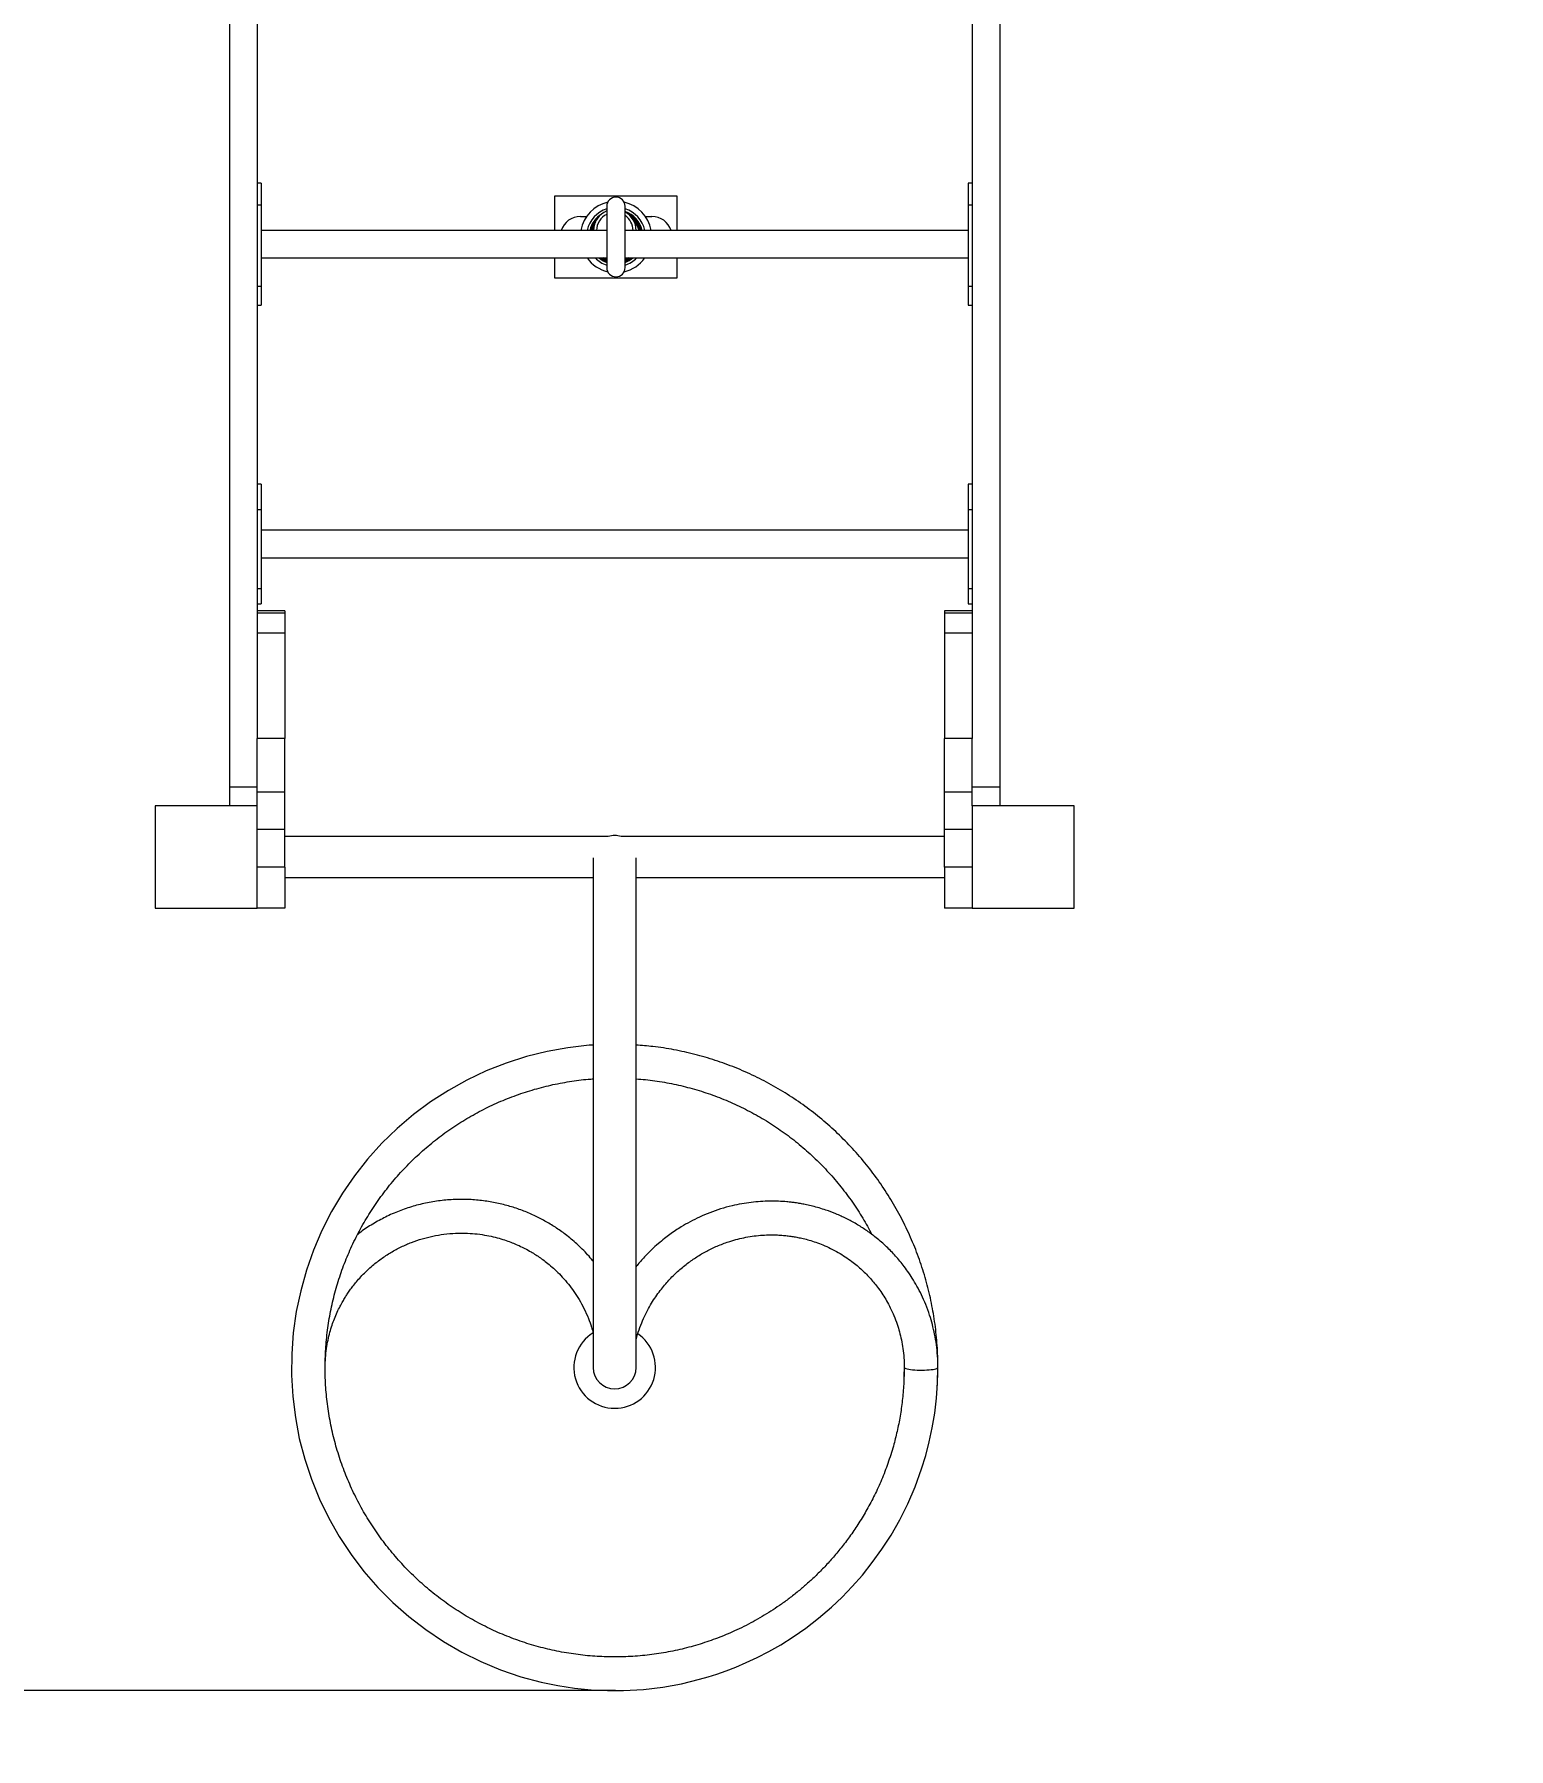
# Model space of a CAD drawing. Header units: millimetres. Extents: x -1410 to 10553, y -1584 to 10089.
# Drawn here: x 4925 to 6369, y 678 to 2357 of the extents above; entities that cross this region are included whole.
import ezdxf

# ---------------------------------------------------------------- set-up
doc = ezdxf.new("R2010")
doc.units = ezdxf.units.MM
doc.layers.add('DiKom', color=7, linetype='Continuous')
doc.styles.add('style1', font='arial.ttf', dxfattribs={"width": 0.8})
doc.dimstyles.new('1-50', dxfattribs={"dimtxt": 400, "dimasz": 200, "dimexe": 100, "dimexo": 0, "dimgap": 200, "dimtad": 1, "dimtxsty": 'style1', "dimcen": 200, "dimclrd": 7, "dimclre": 7, "dimclrt": 7, "dimadec": 1, "dimazin": 2, "dimtfac": 1, "dimtmove": 0, "dimatfit": 2, "dimfxl": 0, "dimlwd": 25, "dimlwe": 18, "dimarcsym": 0})

# ---------------------------------------------------------------- blocks, each defined once
blk = doc.blocks.new('*D6')
at = {"layer": 'Defpoints', "color": 0, "transparency": 16777216}
for p in [(1052.6, 4838.3), (8552.6, 4538.8), (1052.6, -316)]:
    blk.add_point(p, dxfattribs=at)
at = {"layer": 'DiKom', "color": 7, "lineweight": 18, "transparency": 16777216}
for p, q in [((1052.6, 4838.3), (1052.6, -416)), ((8552.6, 4538.8), (8552.6, -416))]:
    blk.add_line(p, q, dxfattribs=at)
at = {"layer": 'DiKom', "color": 7, "lineweight": 25, "transparency": 16777216}
blk.add_line((8352.6, -316), (1252.6, -316), dxfattribs=at)
at = {"layer": 'DiKom', "color": 7, "transparency": 16777216}
for points in [[(1252.6, -282.7), (1252.6, -349.3), (1052.6, -316)], [(8352.6, -282.7), (8352.6, -349.3), (8552.6, -316)]]:
    blk.add_solid(points, dxfattribs=at)
at = {"layer": 'DiKom', "color": 7, "transparency": 16777216, "insert": (5447.5, 88.2), "char_height": 400, "attachment_point": 5, "style": 'style1'}
blk.add_mtext('7500', dxfattribs=at)
blk = doc.blocks.new('*D7')
at = {"layer": 'Defpoints', "color": 0, "transparency": 16777216}
for p in [(2743.2, 6351.8), (728.2, 735.3), (5494.1, 735.3)]:
    blk.add_point(p, dxfattribs=at)
at = {"layer": 'DiKom', "color": 7, "lineweight": 18, "transparency": 16777216}
for p, q in [((2743.2, 6351.8), (628.2, 6351.8)), ((5494.1, 735.3), (628.2, 735.3))]:
    blk.add_line(p, q, dxfattribs=at)
at = {"layer": 'DiKom', "color": 7, "lineweight": 25, "transparency": 16777216}
blk.add_line((728.2, 6151.8), (728.2, 935.3), dxfattribs=at)
at = {"layer": 'DiKom', "color": 7, "transparency": 16777216}
for points in [[(694.9, 6151.8), (761.5, 6151.8), (728.2, 6351.8)], [(694.9, 935.3), (761.5, 935.3), (728.2, 735.3)]]:
    blk.add_solid(points, dxfattribs=at)
at = {"layer": 'DiKom', "color": 7, "transparency": 16777216, "insert": (324, 4804.8), "char_height": 400, "attachment_point": 5, "rotation": 90, "style": 'style1'}
blk.add_mtext('5600', dxfattribs=at)
blk = doc.blocks.new('*D8')
at = {"layer": 'Defpoints', "color": 0, "transparency": 16777216}
for p in [(-447.4, 4071.3), (10552.6, 4053.8), (10552.6, -1484.2)]:
    blk.add_point(p, dxfattribs=at)
at = {"layer": 'DiKom', "color": 7, "lineweight": 18, "transparency": 16777216}
for p, q in [((-447.4, 4071.3), (-447.4, -1584.2)), ((10552.6, 4053.8), (10552.6, -1584.2))]:
    blk.add_line(p, q, dxfattribs=at)
at = {"layer": 'DiKom', "color": 7, "lineweight": 25, "transparency": 16777216}
blk.add_line((-247.4, -1484.2), (10352.6, -1484.2), dxfattribs=at)
at = {"layer": 'DiKom', "color": 7, "transparency": 16777216}
for points in [[(-247.4, -1450.8), (-247.4, -1517.5), (-447.4, -1484.2)], [(10352.6, -1450.8), (10352.6, -1517.5), (10552.6, -1484.2)]]:
    blk.add_solid(points, dxfattribs=at)
at = {"layer": 'DiKom', "color": 7, "transparency": 16777216, "insert": (5513, -1079.9), "char_height": 400, "attachment_point": 5, "style": 'style1'}
blk.add_mtext('11000', dxfattribs=at)

msp = doc.modelspace()

# ---------------------------------------------------------------- linework, layer by layer
at = {"color": 7, "linetype": 'Continuous', "lineweight": 15}
for p, q in [((5116.198, 2983.62), (5116.198, 1619.934)), ((5870.198, 2983.62), (5870.198, 1619.934)), ((5143.198, 2937.411), (5143.198, 1670.86)), ((5843.198, 2937.411), (5843.198, 1670.86)), ((5147.198, 2211.73), (5143.198, 2211.73)), ((5147.198, 2211.73), (5147.198, 2190.154)), ((5843.198, 2211.73), (5839.198, 2211.73)), ((5839.198, 2211.73), (5839.198, 2190.154)), ((5147.198, 2190.154), (5143.198, 2190.154)), ((5147.198, 2190.154), (5147.198, 2110.403)), ((5554.435, 2198.931), (5434.435, 2198.931)), ((5434.435, 2198.931), (5434.435, 2165.355)), ((5485.435, 2188.931), (5485.435, 2128.931)), ((5503.435, 2128.931), (5503.435, 2188.931)), ((5554.435, 2165.355), (5554.435, 2198.931)), ((5843.198, 2190.154), (5839.198, 2190.154)), ((5839.198, 2190.154), (5839.198, 2110.403)), ((5459.65, 2178.931), (5465.712, 2178.931)), ((5523.157, 2178.931), (5529.612, 2178.931)), ((5485.435, 2165.355), (5147.198, 2165.355)), ((5839.198, 2165.355), (5503.435, 2165.355)), ((5147.198, 2138.355), (5485.435, 2138.355)), ((5434.435, 2138.355), (5434.435, 2118.931)), ((5503.435, 2138.355), (5839.198, 2138.355)), ((5554.435, 2118.931), (5554.435, 2138.355)), ((5434.435, 2118.931), (5554.435, 2118.931)), ((5147.198, 2110.403), (5143.198, 2110.403)), ((5147.198, 2110.403), (5147.198, 2091.979)), ((5843.198, 2110.403), (5839.198, 2110.403)), ((5839.198, 2110.403), (5839.198, 2091.979)), ((5143.198, 2091.979), (5147.198, 2091.979)), ((5839.198, 2091.979), (5843.198, 2091.979)), ((5147.198, 1916.717), (5143.198, 1916.717)), ((5147.198, 1916.717), (5147.198, 1891.556)), ((5843.198, 1916.717), (5839.198, 1916.717)), ((5839.198, 1916.717), (5839.198, 1891.556)), ((5147.198, 1891.556), (5143.198, 1891.556)), ((5147.198, 1891.556), (5147.198, 1814.265)), ((5843.198, 1891.556), (5839.198, 1891.556)), ((5839.198, 1891.556), (5839.198, 1814.265)), ((5839.198, 1871.572), (5147.198, 1871.572)), ((5147.198, 1844.572), (5839.198, 1844.572)), ((5147.198, 1814.265), (5143.198, 1814.265)), ((5147.198, 1814.265), (5147.198, 1799.426)), ((5843.198, 1814.265), (5839.198, 1814.265)), ((5839.198, 1814.265), (5839.198, 1799.426)), ((5143.198, 1799.426), (5147.198, 1799.426)), ((5839.198, 1799.426), (5843.198, 1799.426)), ((5170.198, 1792.688), (5143.198, 1792.688)), ((5170.198, 1790.378), (5143.198, 1790.378)), ((5170.198, 1792.688), (5170.198, 1790.378)), ((5170.198, 1790.378), (5170.198, 1770.762)), ((5843.198, 1792.688), (5816.198, 1792.688)), ((5816.198, 1792.688), (5816.198, 1790.378)), ((5843.198, 1790.378), (5816.198, 1790.378)), ((5816.198, 1790.378), (5816.198, 1770.762)), ((5170.198, 1770.762), (5143.198, 1770.762)), ((5170.198, 1770.762), (5170.198, 1667.581)), ((5843.198, 1770.762), (5816.198, 1770.762)), ((5816.198, 1770.762), (5816.198, 1667.581)), ((5143.198, 1670.86), (5143.198, 1667.581)), ((5170.198, 1667.581), (5143.198, 1667.581)), ((5143.198, 1615.238), (5143.198, 1667.581)), ((5170.198, 1615.238), (5170.198, 1667.581)), ((5843.198, 1667.581), (5816.198, 1667.581)), ((5816.198, 1615.238), (5816.198, 1667.581)), ((5843.198, 1670.86), (5843.198, 1667.581)), ((5843.198, 1615.238), (5843.198, 1667.581)), ((5143.198, 1619.934), (5116.198, 1619.934)), ((5116.198, 1619.934), (5116.198, 1601.777)), ((5170.198, 1615.238), (5143.198, 1615.238)), ((5143.198, 1601.668), (5143.198, 1615.238)), ((5170.198, 1578.564), (5170.198, 1615.238)), ((5843.198, 1615.238), (5816.198, 1615.238)), ((5816.198, 1578.564), (5816.198, 1615.238)), ((5870.198, 1619.934), (5843.198, 1619.934)), ((5843.198, 1601.668), (5843.198, 1615.238)), ((5870.198, 1619.934), (5870.198, 1601.777)), ((5043.198, 1601.668), (5043.198, 1501.668)), ((5143.198, 1601.668), (5043.198, 1601.668)), ((5143.198, 1601.777), (5116.198, 1601.777)), ((5143.198, 1501.668), (5143.198, 1601.668)), ((5870.198, 1601.777), (5843.198, 1601.777)), ((5843.198, 1601.668), (5843.198, 1501.668)), ((5943.198, 1601.668), (5843.198, 1601.668)), ((5943.198, 1501.668), (5943.198, 1601.668)), ((5170.198, 1578.564), (5143.198, 1578.564)), ((5170.198, 1541.668), (5170.198, 1578.564)), ((5843.198, 1578.564), (5816.198, 1578.564)), ((5816.198, 1541.668), (5816.198, 1578.564)), ((5486.801, 1571.674), (5170.198, 1571.674)), ((5816.198, 1571.674), (5499.607, 1571.674)), ((5472.204, 1550.874), (5472.204, 1051.674)), ((5514.204, 1051.674), (5514.204, 1550.874)), ((5170.198, 1541.668), (5143.198, 1541.668)), ((5170.198, 1541.668), (5170.198, 1501.668)), ((5170.198, 1531.674), (5472.204, 1531.674)), ((5514.204, 1531.674), (5816.198, 1531.674)), ((5843.198, 1541.668), (5816.198, 1541.668)), ((5816.198, 1541.668), (5816.198, 1501.668)), ((5043.198, 1501.668), (5143.198, 1501.668)), ((5170.198, 1501.668), (5143.198, 1501.668)), ((5843.198, 1501.668), (5816.198, 1501.668)), ((5843.198, 1501.668), (5943.198, 1501.668)), ((5176.704, 1051.684), (5176.844, 1045.871)), ((5209.778, 1049.02), (5209.704, 1051.663)), ((5776.633, 1053.677), (5776.411, 1041.548))]:
    msp.add_line(p, q, dxfattribs=at)
at = {"color": 7, "linetype": 'Continuous', "lineweight": 15, "flags": 128}
for points in [[(5472.501, 2167.396), (5472.031, 2166.058), (5471.819, 2165.355)], [(5485.435, 2136.413), (5483.165, 2137.459), (5481.602, 2138.355)], [(5483.062, 2138.355), (5485.271, 2137.281), (5485.435, 2137.212)], [(5507.267, 2138.355), (5505.704, 2137.459), (5503.435, 2136.413)], [(5503.435, 2137.212), (5504.914, 2137.886), (5505.807, 2138.355)], [(5472.204, 1367.368), (5468.194, 1367.183), (5447.473, 1364.852), (5426.951, 1361.16), (5406.716, 1356.126), (5386.857, 1349.772), (5367.46, 1342.121), (5348.608, 1333.211), (5330.383, 1323.08), (5312.866, 1311.77), (5296.132, 1299.33), (5280.252, 1285.817), (5265.296, 1271.287), (5251.331, 1255.803), (5238.415, 1239.434), (5226.604, 1222.25), (5215.951, 1204.325), (5206.502, 1185.738), (5198.296, 1166.569), (5191.37, 1146.902), (5185.756, 1126.82), (5181.475, 1106.413), (5178.546, 1085.768), (5176.985, 1064.975), (5176.796, 1044.125), (5177.978, 1023.307), (5180.531, 1002.612), (5184.441, 982.131), (5189.689, 961.951), (5196.255, 942.16), (5204.112, 922.846), (5213.222, 904.09), (5223.546, 885.973), (5235.043, 868.578), (5247.659, 851.977), (5261.34, 836.242), (5276.029, 821.442), (5291.661, 807.642), (5308.167, 794.901), (5325.475, 783.273), (5343.512, 772.813), (5362.2, 763.561), (5381.454, 755.559), (5401.195, 748.844), (5421.335, 743.444), (5437.673, 740.085), (5454.008, 737.61), (5470.204, 736.012), (5486.213, 735.253), (5501.994, 735.298), (5521.339, 736.427), (5540.197, 738.683), (5558.508, 741.986), (5576.221, 746.257), (5584.839, 748.731), (5593.32, 751.426), (5602.243, 754.55), (5611.82, 758.243), (5622.014, 762.574), (5632.778, 767.614), (5644.059, 773.44), (5655.794, 780.129), (5667.908, 787.761), (5680.319, 796.411), (5692.932, 806.155), (5705.642, 817.064), (5715.798, 826.676), (5725.87, 837.11), (5735.788, 848.391), (5745.474, 860.543), (5754.844, 873.584), (5763.81, 887.527), (5772.276, 902.38), (5780.148, 918.137), (5787.325, 934.789), (5793.703, 952.317), (5797.706, 965.357), (5801.203, 978.816), (5804.156, 992.677), (5806.523, 1006.918), (5808.264, 1021.516), (5809.337, 1036.441), (5809.704, 1051.663), (5809.704, 1051.663)], [(5776.704, 1051.684), (5776.708, 1051.616), (5776.938, 1051.239), (5777.514, 1050.871), (5778.424, 1050.521), (5779.65, 1050.195), (5781.164, 1049.901), (5782.936, 1049.644), (5784.925, 1049.431), (5787.092, 1049.265), (5789.388, 1049.151), (5791.766, 1049.09), (5794.175, 1049.085), (5796.563, 1049.135)], [(5796.563, 1049.135), (5798.879, 1049.239), (5801.075, 1049.395), (5803.102, 1049.599), (5804.919, 1049.848), (5806.486, 1050.135), (5807.77, 1050.456), (5808.743, 1050.802), (5809.385, 1051.167), (5809.683, 1051.543), (5809.704, 1051.664)]]:
    msp.add_lwpolyline(points, dxfattribs=at)
at = {"color": 7, "linetype": 'Continuous', "lineweight": 15}
for centre, radius, start, end in [((5494.435, 2158.931), 35, 103.261476, 169.424466), ((5494.435, 2158.931), 28.974, 108.097018, 167.190802), ((5493.339, 2164.895), 20.987, 112.124693, 178.74574), ((5494.435, 2188.931), 9, 0, 180), ((5494.435, 2158.931), 35, 10.575534, 76.738524), ((5494.435, 2158.931), 28.974, 12.809198, 71.902982), ((5494.435, 2158.931), 26.49, 14.033652, 70.138305), ((5493.339, 2164.895), 20.987, 1.25426, 61.245797), ((5459.65, 2158.931), 20, 90, 161.265679), ((5494.435, 2158.931), 26.49, 122.333829, 165.966348), ((5494.435, 2158.931), 25.75, 134.254369, 165.554414), ((5494.435, 2158.931), 25.01, 143.415344, 165.117269), ((5494.435, 2158.931), 24.99, 143.642864, 165.105082), ((5494.435, 2158.931), 24.25, 151.587128, 164.639525), ((5493.339, 2164.895), 17.987, 116.06814, 178.536503), ((5493.339, 2164.895), 17.987, 1.463497, 55.855161), ((5494.435, 2158.931), 25.75, 14.445586, 66.567725), ((5494.435, 2158.931), 25.01, 14.882731, 57.40675), ((5494.435, 2158.931), 24.99, 14.894918, 57.179231), ((5494.435, 2158.931), 24.25, 15.360475, 49.234966), ((5494.435, 2158.931), 23.51, 15.856483, 41.925337), ((5529.612, 2158.931), 20, 18.734321, 90), ((5494.435, 2158.931), 35, 216.007912, 256.738524), ((5494.435, 2158.931), 28.974, 225.249223, 251.902982), ((5494.435, 2158.931), 26.49, 230.964947, 250.138305), ((5494.435, 2158.931), 25.75, 233.042648, 249.542373), ((5494.435, 2158.931), 25.01, 235.358681, 248.908644), ((5494.435, 2158.931), 24.99, 235.425105, 248.890957), ((5494.435, 2158.931), 35, 283.261476, 323.992088), ((5494.435, 2158.931), 25.75, 290.457627, 306.957352), ((5494.435, 2158.931), 28.974, 288.097018, 314.750777), ((5494.435, 2158.931), 26.49, 289.861695, 309.035053), ((5494.435, 2158.931), 24.99, 291.109043, 304.574895), ((5494.435, 2158.931), 25.01, 291.091356, 304.641319), ((5494.435, 2128.931), 9, 180, 0), ((5493.204, 1551.674), 21, 90, 107.75279), ((5493.204, 1551.674), 21, 72.24721, 90), ((5493.204, 1051.674), 40, 121.901187, 270), ((5493.204, 1051.674), 40, 270, 55.552778), ((5493.204, 1051.674), 21, 180, 0), ((5493.204, 1051.674), 21, 180, 270), ((5493.204, 1051.674), 21, 270, 0)]:
    msp.add_arc(centre, radius, start, end, dxfattribs=at)
for points, knots in [([(5809.125, 1033.49), (5809.401, 1039.821), (5809.98, 1053.099), (5809.169, 1073.342), (5807.085, 1094.1), (5803.6, 1114.675), (5798.78, 1134.976), (5792.634, 1154.918), (5785.185, 1174.409), (5776.468, 1193.368), (5766.525, 1211.713), (5755.395, 1229.363), (5743.123, 1246.24), (5729.77, 1262.274), (5715.392, 1277.396), (5700.045, 1291.534), (5683.802, 1304.632), (5666.734, 1316.636), (5648.91, 1327.486), (5630.41, 1337.138), (5611.317, 1345.555), (5591.71, 1352.694), (5571.675, 1358.533), (5551.297, 1363.001), (5532.113, 1366.049), (5519.692, 1366.96), (5514.204, 1367.362)], [0, 0, 0, 0, 0.03845504, 0.08064426, 0.12283293, 0.16502148, 0.2072103, 0.24939958, 0.29158939, 0.33377835, 0.37596707, 0.41815565, 0.46034462, 0.50253385, 0.54472272, 0.58691133, 0.62910028, 0.67128935, 0.71347827, 0.75566666, 0.79785532, 0.84004502, 0.88223439, 0.9244232, 0.96661156, 1, 1, 1, 1]), ([(5776.704, 1051.684), (5776.613, 1046.213), (5776.433, 1035.408), (5775.005, 1019.461), (5772.815, 1004.027), (5769.856, 989.144), (5765.935, 973.705), (5760.924, 957.867), (5754.728, 941.811), (5747.86, 926.744), (5740.449, 912.669), (5732.61, 899.582), (5724.453, 887.468), (5716.088, 876.301), (5707.612, 866.049), (5699.115, 856.678), (5690.676, 848.148), (5682.368, 840.418), (5673.911, 833.14), (5665.377, 826.357), (5656.754, 820.031), (5648.269, 814.269), (5639.702, 808.888), (5630.912, 803.797), (5621.906, 799.004), (5610.375, 793.39), (5596.13, 787.311), (5578.995, 781.261), (5561.378, 776.291), (5543.347, 772.441), (5524.979, 769.754), (5506.391, 768.277), (5487.705, 768.024), (5469.04, 769), (5450.479, 771.204), (5432.104, 774.628), (5413.994, 779.252), (5396.228, 785.057), (5378.883, 792.023), (5362.035, 800.114), (5345.754, 809.295), (5330.115, 819.531), (5315.184, 830.775), (5301.024, 842.975), (5287.699, 856.081), (5275.268, 870.039), (5263.78, 884.783), (5253.287, 900.251), (5243.839, 916.378), (5235.472, 933.091), (5228.221, 950.318), (5222.123, 967.986), (5217.203, 986.018), (5213.477, 1004.334), (5210.965, 1022.855), (5209.683, 1041.502), (5209.629, 1060.193), (5210.802, 1078.847), (5213.206, 1097.382), (5216.825, 1115.719), (5221.64, 1133.78), (5227.635, 1151.483), (5234.785, 1168.752), (5243.055, 1185.514), (5252.408, 1201.696), (5262.811, 1217.225), (5274.212, 1232.035), (5286.562, 1246.065), (5299.811, 1259.249), (5313.9, 1271.531), (5328.764, 1282.862), (5344.343, 1293.189), (5360.57, 1302.465), (5377.372, 1310.653), (5394.675, 1317.722), (5412.407, 1323.626), (5430.489, 1328.375), (5448.848, 1331.829), (5462.788, 1333.785), (5470.605, 1334.193), (5472.204, 1334.277)], [0, 0, 0, 0, 0.01248315, 0.0246515, 0.03650424, 0.04804034, 0.05925929, 0.07283636, 0.08591869, 0.09850629, 0.11059894, 0.12219649, 0.13329942, 0.14390787, 0.15402167, 0.16364055, 0.17276449, 0.18139351, 0.18952773, 0.19821787, 0.20626173, 0.21392506, 0.22161692, 0.22934167, 0.23709932, 0.24488988, 0.25860124, 0.27241365, 0.28632701, 0.30034118, 0.31445604, 0.32865388, 0.34286023, 0.3570666, 0.37127288, 0.38547913, 0.3996854, 0.41389175, 0.42809804, 0.44230435, 0.45651054, 0.4707168, 0.48492328, 0.49912961, 0.51333548, 0.52754161, 0.54174798, 0.55595441, 0.57016064, 0.5843667, 0.59857287, 0.61277929, 0.62698551, 0.64119165, 0.65539783, 0.66960425, 0.68381065, 0.69801678, 0.71222265, 0.72642898, 0.7406354, 0.7548417, 0.7690478, 0.78325407, 0.79746043, 0.81166671, 0.82587278, 0.84007895, 0.85428531, 0.86849167, 0.8826979, 0.89690386, 0.91110998, 0.92531637, 0.93952269, 0.95372888, 0.9679351, 0.98214138, 0.99634774, 1, 1, 1, 1]), ([(5514.204, 1334.24), (5517.258, 1334.044), (5526.528, 1333.449), (5541.888, 1331.128), (5560.189, 1327.367), (5578.196, 1322.346), (5595.834, 1316.166), (5613.026, 1308.831), (5629.7, 1300.385), (5645.781, 1290.859), (5661.198, 1280.291), (5675.886, 1268.733), (5689.784, 1256.235), (5702.825, 1242.846), (5714.961, 1228.63), (5726.116, 1213.636), (5736.243, 1198.134), (5742.073, 1187.331), (5744.946, 1182.01)], [0, 0, 0, 0, 0.03178903, 0.0964619, 0.16113529, 0.22580761, 0.2904788, 0.35515108, 0.41982406, 0.4844974, 0.54916951, 0.61384153, 0.67851411, 0.74318721, 0.80785989, 0.87253182, 0.9372043, 1, 1, 1, 1]), ([(5472.204, 1155.741), (5472.091, 1155.884), (5470.377, 1158.069), (5466.827, 1162.005), (5461.611, 1167.509), (5456.237, 1172.629), (5450.748, 1177.427), (5443.805, 1182.979), (5435.302, 1189.004), (5424.988, 1195.242), (5414.194, 1200.759), (5402.74, 1205.594), (5390.607, 1209.669), (5377.854, 1212.885), (5364.551, 1215.136), (5350.781, 1216.332), (5336.645, 1216.384), (5322.336, 1215.219), (5308.072, 1212.815), (5294.057, 1209.19), (5280.416, 1204.377), (5267.257, 1198.426), (5254.789, 1191.381), (5246.314, 1185.75), (5242.09, 1182.448), (5241.57, 1182.041)], [0, 0, 0, 0, 0.00214538, 0.03264159, 0.06218323, 0.09120764, 0.11971423, 0.14770367, 0.19543498, 0.24174076, 0.28877144, 0.33721185, 0.38706188, 0.43828885, 0.49078543, 0.54454229, 0.59956184, 0.65571059, 0.71204228, 0.76836981, 0.82469399, 0.88101659, 0.93711903, 0.99225905, 1, 1, 1, 1]), ([(5809.704, 1051.663), (5809.629, 1055.462), (5809.483, 1062.903), (5808.339, 1073.756), (5806.63, 1084.037), (5804.384, 1093.719), (5801.507, 1103.482), (5797.967, 1113.192), (5793.767, 1122.703), (5789.33, 1131.277), (5784.788, 1138.946), (5780.256, 1145.748), (5775.838, 1151.731), (5771.549, 1157.035), (5767.274, 1161.907), (5762.854, 1166.56), (5758.181, 1171.098), (5753.256, 1175.505), (5747.018, 1180.64), (5739.278, 1186.331), (5729.845, 1192.315), (5719.996, 1197.638), (5710.037, 1202.164), (5701.191, 1205.497), (5693.57, 1207.915), (5687.217, 1209.644), (5681.396, 1210.986), (5676.659, 1211.908), (5672.924, 1212.537), (5669.618, 1213.029), (5665.882, 1213.507), (5660.471, 1214.062), (5653.393, 1214.517), (5644.812, 1214.634), (5635.882, 1214.281), (5626.766, 1213.426), (5617.492, 1212.036), (5607.486, 1209.954), (5597.005, 1207.075), (5586.349, 1203.357), (5576.359, 1199.124), (5567.067, 1194.486), (5559.236, 1189.982), (5552.71, 1185.792), (5547.229, 1181.965), (5541.642, 1177.736), (5535.644, 1172.783), (5529.074, 1166.821), (5522.108, 1159.687), (5517.055, 1154.095), (5514.512, 1150.756), (5514.204, 1150.352)], [0, 0, 0, 0, 0.02783385, 0.05451622, 0.08004659, 0.10442226, 0.12764205, 0.15503932, 0.18062978, 0.20441215, 0.22638563, 0.24655003, 0.26490361, 0.28144576, 0.29705971, 0.31290482, 0.32898628, 0.34530348, 0.36185663, 0.38882955, 0.41640532, 0.44448658, 0.47158851, 0.49720318, 0.51424971, 0.53056766, 0.54574434, 0.55825155, 0.56610538, 0.57361919, 0.5828471, 0.59380714, 0.61361254, 0.63493099, 0.65676008, 0.67909991, 0.70195074, 0.72531235, 0.75373277, 0.78119333, 0.8075034, 0.83266348, 0.85667482, 0.87312407, 0.88898698, 0.90519898, 0.9239806, 0.94542704, 0.96953872, 0.99631597, 1, 1, 1, 1]), ([(5209.704, 1051.663), (5209.772, 1054.872), (5209.904, 1061.089), (5210.922, 1070.068), (5212.39, 1078.373), (5214.245, 1085.989), (5216.36, 1092.913), (5218.765, 1099.51), (5221.397, 1105.689), (5224.171, 1111.369), (5226.784, 1116.16), (5229.135, 1120.105), (5231.469, 1123.753), (5233.986, 1127.422), (5237.012, 1131.505), (5240.536, 1135.883), (5244.697, 1140.599), (5249.556, 1145.582), (5256.069, 1151.562), (5264.24, 1158.028), (5273.999, 1164.434), (5284.029, 1169.845), (5294.216, 1174.287), (5304.559, 1177.824), (5315.163, 1180.526), (5326.155, 1182.389), (5336.775, 1183.29), (5346.898, 1183.369), (5356.363, 1182.78), (5365.549, 1181.556), (5374.07, 1179.829), (5381.644, 1177.804), (5388.263, 1175.64), (5394.154, 1173.393), (5399.764, 1170.962), (5405.505, 1168.157), (5410.923, 1165.169), (5415.954, 1162.09), (5420.579, 1158.995), (5425.46, 1155.416), (5430.697, 1151.182), (5436.319, 1146.114), (5442.217, 1140.115), (5447.967, 1133.427), (5453.451, 1126.093), (5458.558, 1118.167), (5463.378, 1109.325), (5467.398, 1100.244), (5470.372, 1092.137), (5471.675, 1087.249), (5472.204, 1085.264)], [0, 0, 0, 0, 0.02538026, 0.04918158, 0.0714042, 0.09204627, 0.11110822, 0.12859013, 0.14748169, 0.16409741, 0.17843679, 0.19049959, 0.20028516, 0.21254085, 0.22552729, 0.24025345, 0.25671969, 0.27492668, 0.29487424, 0.32604263, 0.35646269, 0.38611935, 0.4150129, 0.44314329, 0.47130615, 0.500233, 0.52992177, 0.55422474, 0.57901543, 0.60373188, 0.62636244, 0.64672609, 0.66482321, 0.68065406, 0.69591318, 0.71254715, 0.73055828, 0.74426734, 0.75867889, 0.77410538, 0.79166108, 0.81144397, 0.83345338, 0.85768801, 0.8807204, 0.90545591, 0.93189343, 0.96003279, 0.98377167, 1, 1, 1, 1]), ([(5514.204, 1078.811), (5514.632, 1080.494), (5515.875, 1085.378), (5518.65, 1093.048), (5522.281, 1101.593), (5526.197, 1109.292), (5530.226, 1116.178), (5534.429, 1122.531), (5538.708, 1128.303), (5543.002, 1133.518), (5547.193, 1138.16), (5551.448, 1142.482), (5555.925, 1146.649), (5560.634, 1150.659), (5566.826, 1155.475), (5574.72, 1160.86), (5584.547, 1166.459), (5595.011, 1171.331), (5604.821, 1174.92), (5613.767, 1177.479), (5621.7, 1179.248), (5629.829, 1180.551), (5637.879, 1181.339), (5645.469, 1181.627), (5652.231, 1181.516), (5658.053, 1181.144), (5663.161, 1180.61), (5667.932, 1179.935), (5672.801, 1179.065), (5678.078, 1177.909), (5683.911, 1176.364), (5690.368, 1174.31), (5697.395, 1171.64), (5704.743, 1168.323), (5712.046, 1164.441), (5718.981, 1160.161), (5725.128, 1155.814), (5730.556, 1151.498), (5735.331, 1147.292), (5739.761, 1142.987), (5743.863, 1138.6), (5747.819, 1133.959), (5751.817, 1128.785), (5755.766, 1123.064), (5759.613, 1116.762), (5763.265, 1109.927), (5766.757, 1102.276), (5769.725, 1094.408), (5772.155, 1086.444), (5774.065, 1078.498), (5775.527, 1070.019), (5776.512, 1061.027), (5776.639, 1054.845), (5776.704, 1051.684)], [0, 0, 0, 0, 0.01342096, 0.03895766, 0.06279425, 0.08492952, 0.10536198, 0.12409122, 0.14340828, 0.16049807, 0.17591118, 0.19137553, 0.207016, 0.22283228, 0.23882435, 0.26722809, 0.29616747, 0.32574004, 0.35607178, 0.3767183, 0.39770238, 0.419023, 0.44060645, 0.4605995, 0.47819429, 0.49339139, 0.5062077, 0.5184036, 0.53117143, 0.54503355, 0.5608548, 0.57864741, 0.59841123, 0.62013654, 0.64230164, 0.66379178, 0.68460717, 0.70191224, 0.71872201, 0.73503697, 0.75085716, 0.76631447, 0.78335394, 0.80262239, 0.82131108, 0.84170656, 0.86380997, 0.88762207, 0.90790475, 0.92928299, 0.95175829, 0.97533031, 1, 1, 1, 1])]:
    msp.add_open_spline(points, degree=3, knots=knots, dxfattribs=at)

# ---------------------------------------------------------------- dimensions: what is measured, and where the dimension line sits
at = {"layer": 'DiKom', "color": 3}
dim = msp.add_linear_dim(base=(728.199, 735.276), p1=(2743.198, 6351.777), p2=(5494.104, 735.276), angle=90, text='5600', dimstyle='1-50', override={"dimdec": 0}, dxfattribs=at)
dim.commit()
dim.dimension.update_dxf_attribs({"geometry": '*D7', "text_midpoint": (728.199, 4804.752), "dimtype": 160})
for base, p1, p2, picture, middle in [((1052.642, -315.992), (8552.642, 4538.777), (1052.642, 4838.276), '*D6', (5447.5, -315.992)), ((10552.642, -1484.165), (-447.358, 4071.346), (10552.642, 4053.777), '*D8', (5513.016, -1484.165))]:
    dim = msp.add_linear_dim(base=base, p1=p1, p2=p2, dimstyle='1-50', dxfattribs=at)
    dim.commit()
    dim.dimension.update_dxf_attribs({"geometry": picture, "text_midpoint": middle, "dimtype": 160})

doc.saveas('drawing.dxf')
